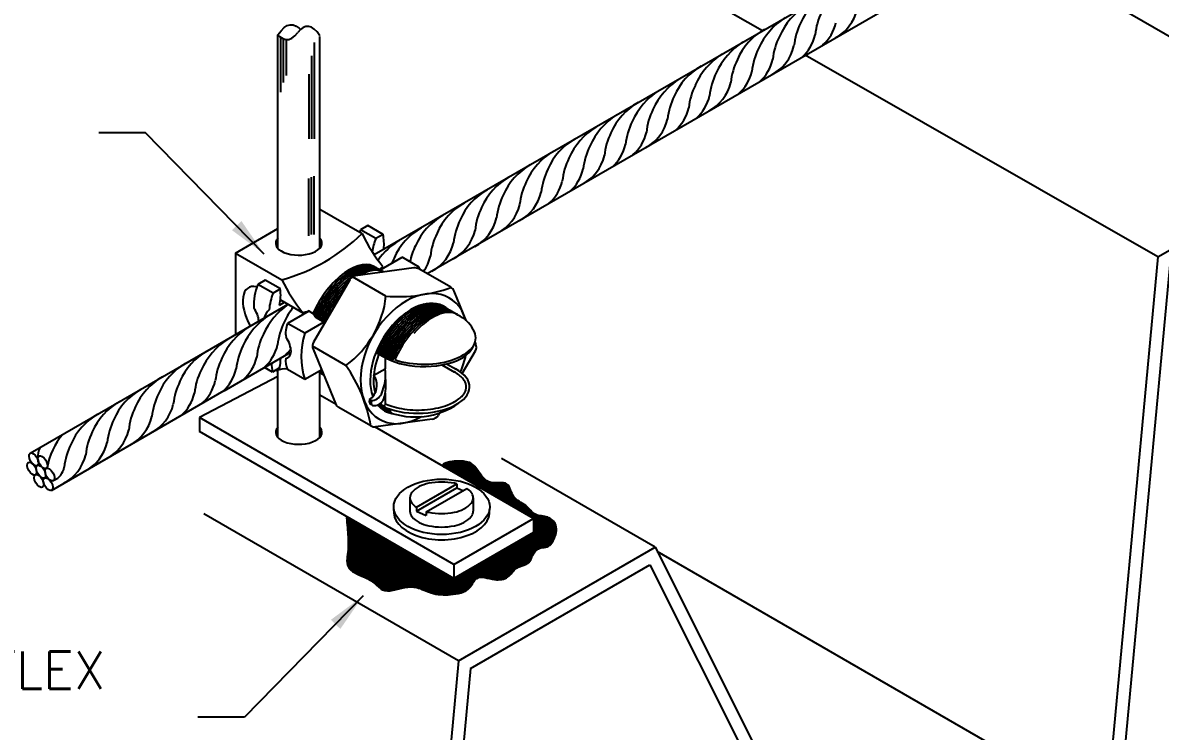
# Model space of a CAD drawing. Header units: millimetres. Extents: x -5857.4 to -5841.3, y -4693.5 to -4681.4.
# Drawn here: x -5852.79 to -5846.7, y -4688.3 to -4684.5 of the extents above; entities that cross this region are included whole.
import ezdxf

# ---------------------------------------------------------------- set-up
doc = ezdxf.new("R2010")
doc.units = ezdxf.units.MM
doc.header["$LTSCALE"] = 10
doc.layers.add('Termotécnica', color=7, linetype='Continuous')
doc.styles.add('r80', font='romans.shx')

msp = doc.modelspace()

# ---------------------------------------------------------------- hatches: boundary and pattern name
at = {"layer": 'Termotécnica'}
h = msp.add_hatch(dxfattribs=at)
h.set_pattern_fill('ANSI31', color=1, scale=0.05, style=0)
h.set_pattern_definition([(45, (-6446.460593, -5021.040815), (-0.00441941738, 0.00441941738), [])])
edge = h.paths.add_edge_path()
edge.add_spline(control_points=[(-5851.0586, -4687.155), (-5851.0555, -4687.1886), (-5851.0501, -4687.2464), (-5851.0465, -4687.3308), (-5851.0714, -4687.4307), (-5850.9747, -4687.4657), (-5850.9117, -4687.4977), (-5850.854, -4687.5663), (-5850.7638, -4687.5257), (-5850.6745, -4687.5234), (-5850.5989, -4687.5673), (-5850.5004, -4687.5692), (-5850.3991, -4687.5539), (-5850.3608, -4687.4539), (-5850.2713, -4687.4936), (-5850.1885, -4687.4821), (-5850.1514, -4687.4112), (-5850.0749, -4687.407), (-5850.0607, -4687.3458), (-5850.0256, -4687.3123), (-5849.9764, -4687.3141), (-5849.9397, -4687.2675), (-5849.9194, -4687.1967), (-5849.9791, -4687.142), (-5850.0515, -4687.1483), (-5850.0934, -4687.0791), (-5850.1728, -4687.0556), (-5850.1845, -4686.9478), (-5850.2969, -4686.9848), (-5850.3516, -4686.9049), (-5850.4017, -4686.8305), (-5850.5689, -4686.8595), (-5850.5359, -4686.8811)], knot_values=[0, 0, 0, 0, 1.006526, 1.725878, 2.617874, 3.615468, 4.247188, 4.840381, 6.05436, 6.68739, 7.515864, 8.555321, 9.656658, 10.27245, 11.223737, 11.957335, 12.608418, 13.419214, 13.766893, 14.378638, 14.700342, 15.147962, 16.023091, 16.613486, 17.262658, 17.996256, 18.778996, 19.564375, 20.431903, 21.368719, 22.083452, 23.382441, 23.382441, 23.382441, 23.382441], degree=3, periodic=0)
edge.add_line((-5850.5359, -4686.8811), (-5850.5306, -4686.8842))
edge.add_line((-5850.5306, -4686.8842), (-5850.0562, -4687.158))
edge.add_line((-5850.0562, -4687.158), (-5850.0562, -4687.2341))
edge.add_line((-5850.0562, -4687.2341), (-5850.4825, -4687.4802))
edge.add_line((-5850.4825, -4687.4802), (-5851.0607, -4687.1464))
edge.add_line((-5851.0607, -4687.1464), (-5851.0586, -4687.155))

# ---------------------------------------------------------------- linework, layer by layer
at = {"layer": 'Termotécnica', "color": 3}
for p, q in [((-5845.6534, -4685.1468), (-5847.5354, -4684.0602)), ((-5848.8287, -4684.5431), (-5849.2328, -4684.312)), ((-5846.7081, -4685.7558), (-5848.5991, -4684.6744)), ((-5846.7081, -4685.7558), (-5845.6534, -4685.1468)), ((-5846.7081, -4685.7558), (-5846.9842, -4688.7255)), ((-5846.6436, -4685.7971), (-5846.9197, -4688.7669)), ((-5849.4038, -4687.3123), (-5850.227, -4686.837)), ((-5850.4585, -4687.9213), (-5851.823, -4687.1335)), ((-5850.4585, -4687.9213), (-5849.4038, -4687.3123)), ((-5849.4038, -4687.3123), (-5848.3098, -4689.4909)), ((-5846.9842, -4688.7255), (-5849.3922, -4687.3353)), ((-5850.394, -4687.9626), (-5849.4322, -4687.4073)), ((-5849.4322, -4687.4073), (-5848.3382, -4689.5859)), ((-5850.4585, -4687.9213), (-5850.7346, -4690.891)), ((-5850.394, -4687.9626), (-5850.6701, -4690.9324))]:
    msp.add_line(p, q, dxfattribs=at)
at = {"layer": 'Termotécnica', "color": 2}
for p, q in [((-5850.9104, -4685.7432), (-5848.2368, -4684.2019)), ((-5850.1919, -4685.594), (-5848.0379, -4684.3504)), ((-5851.4262, -4685.7083), (-5851.4262, -4684.5637)), ((-5851.2011, -4685.7083), (-5851.2011, -4684.5732)), ((-5852.136, -4685.0895), (-5852.386, -4685.0895)), ((-5851.5001, -4685.74), (-5852.136, -4685.0895)), ((-5851.2011, -4685.4998), (-5850.975, -4685.6303)), ((-5851.6536, -4685.7347), (-5851.4262, -4685.6034)), ((-5850.6268, -4685.8451), (-5850.1919, -4685.594)), ((-5851.6536, -4685.7347), (-5851.4047, -4685.8784)), ((-5851.6536, -4685.7347), (-5851.6536, -4686.1716)), ((-5851.4128, -4685.985), (-5851.2929, -4686.0545)), ((-5851.9304, -4686.3324), (-5851.3715, -4686.009)), ((-5851.2383, -4686.0591), (-5851.2622, -4686.0453)), ((-5851.2208, -4686.0819), (-5851.2383, -4686.0591)), ((-5851.2306, -4686.067), (-5851.2323, -4686.0669)), ((-5851.2242, -4686.0776), (-5851.2306, -4686.067)), ((-5851.2128, -4686.0772), (-5851.2242, -4686.0776)), ((-5851.1748, -4686.1084), (-5851.2208, -4686.0819)), ((-5851.2072, -4686.0899), (-5851.2128, -4686.0772)), ((-5851.195, -4686.0875), (-5851.2072, -4686.0899)), ((-5851.1893, -4686.0999), (-5851.195, -4686.0875)), ((-5851.1772, -4686.0977), (-5851.1893, -4686.0999)), ((-5851.1732, -4686.1058), (-5851.1771, -4686.0975)), ((-5851.714, -4686.4728), (-5851.3563, -4686.2663)), ((-5850.8998, -4686.2672), (-5850.8656, -4686.2869)), ((-5850.8924, -4686.2623), (-5850.8985, -4686.2634)), ((-5850.8867, -4686.2747), (-5850.8924, -4686.2622)), ((-5850.8746, -4686.2725), (-5850.8867, -4686.2747)), ((-5850.869, -4686.2851), (-5850.8746, -4686.2725)), ((-5850.8568, -4686.2829), (-5850.869, -4686.2851)), ((-5850.8511, -4686.2952), (-5850.8568, -4686.2829)), ((-5850.839, -4686.2931), (-5850.8511, -4686.2952)), ((-5850.8331, -4686.3049), (-5850.839, -4686.2931)), ((-5852.7547, -4686.808), (-5851.9304, -4686.3324)), ((-5850.8212, -4686.3033), (-5850.8331, -4686.3049)), ((-5850.8142, -4686.3127), (-5850.8212, -4686.3033)), ((-5850.5472, -4686.3342), (-5850.4794, -4686.3733)), ((-5850.5217, -4686.3284), (-5850.4705, -4686.3579)), ((-5851.4262, -4686.397), (-5851.847, -4686.6163)), ((-5851.4393, -4686.3631), (-5851.4335, -4686.3665)), ((-5851.4262, -4686.723), (-5851.4262, -4686.3636)), ((-5851.2011, -4686.723), (-5851.2011, -4686.3665)), ((-5852.6397, -4687.0073), (-5851.7141, -4686.4727)), ((-5851.1146, -4686.547), (-5851.2011, -4686.497)), ((-5850.8836, -4686.5454), (-5850.8652, -4686.556)), ((-5850.8389, -4686.586), (-5850.8755, -4686.5649)), ((-5850.4825, -4687.4041), (-5851.847, -4686.6163)), ((-5851.847, -4686.6163), (-5851.847, -4686.6924)), ((-5850.4825, -4687.4802), (-5851.847, -4686.6924)), ((-5850.0562, -4687.158), (-5850.9071, -4686.6668)), ((-5850.6838, -4687.0981), (-5850.4669, -4686.9729)), ((-5850.6838, -4687.119), (-5850.4669, -4686.9938)), ((-5850.6306, -4687.1217), (-5850.4138, -4686.9965)), ((-5850.4669, -4686.9729), (-5850.4669, -4686.9938)), ((-5850.4669, -4686.9938), (-5850.4342, -4687.0083)), ((-5850.7181, -4687.0473), (-5850.7181, -4687.1195)), ((-5850.3794, -4687.0473), (-5850.3794, -4687.1195)), ((-5850.6838, -4687.0981), (-5850.6838, -4687.119)), ((-5850.6838, -4687.119), (-5850.6306, -4687.1426)), ((-5850.6306, -4687.1217), (-5850.6306, -4687.1426)), ((-5850.4825, -4687.4041), (-5850.0562, -4687.158)), ((-5850.0562, -4687.158), (-5850.0562, -4687.2341)), ((-5850.0562, -4687.2341), (-5850.4825, -4687.4802)), ((-5850.4825, -4687.4041), (-5850.4825, -4687.4802)), ((-5850.9698, -4687.5737), (-5851.6057, -4688.2242)), ((-5851.6057, -4688.2242), (-5851.8557, -4688.2242))]:
    msp.add_line(p, q, dxfattribs=at)
at = {"layer": 'Termotécnica', "color": 1}
for p, q in [((-5851.4102, -4684.8726), (-5851.4102, -4684.5783)), ((-5851.3962, -4684.8201), (-5851.3962, -4684.586)), ((-5851.3822, -4684.5896), (-5851.3822, -4684.7834)), ((-5851.2324, -4684.6058), (-5851.2324, -4685.1222)), ((-5851.246, -4684.6778), (-5851.246, -4685.1222)), ((-5851.2604, -4684.7747), (-5851.2604, -4685.1222)), ((-5851.2324, -4685.6345), (-5851.2324, -4685.3219)), ((-5851.2604, -4685.6416), (-5851.2604, -4685.3356)), ((-5851.246, -4685.6346), (-5851.246, -4685.3287)), ((-5850.9442, -4685.5872), (-5850.9829, -4685.6095)), ((-5850.9012, -4685.6567), (-5850.9829, -4685.6095)), ((-5850.8625, -4685.6344), (-5850.9442, -4685.5872)), ((-5850.8625, -4685.6344), (-5850.9012, -4685.6567)), ((-5850.879, -4685.8262), (-5850.7603, -4685.7576)), ((-5850.6682, -4685.8108), (-5850.7603, -4685.7576)), ((-5850.6682, -4685.8108), (-5850.6782, -4685.8165)), ((-5850.8468, -4685.9657), (-5851.0262, -4685.8621)), ((-5850.697, -4685.8148), (-5851.0102, -4685.8566)), ((-5850.4998, -4685.9185), (-5850.6701, -4685.8202)), ((-5851.495, -4685.8803), (-5851.5337, -4685.9026)), ((-5851.4521, -4685.9498), (-5851.5337, -4685.9026)), ((-5851.4133, -4685.9274), (-5851.495, -4685.8803)), ((-5851.4133, -4685.9274), (-5851.4521, -4685.9498)), ((-5851.0414, -4685.8775), (-5851.2349, -4686.2126)), ((-5850.417, -4686.0962), (-5850.4818, -4685.9391)), ((-5851.4172, -4686.0137), (-5851.3902, -4685.9981)), ((-5851.2604, -4686.0463), (-5851.3741, -4686.112)), ((-5851.2821, -4686.1652), (-5851.3741, -4686.112)), ((-5851.1793, -4686.1058), (-5851.2821, -4686.1652)), ((-5851.0612, -4686.337), (-5851.2406, -4686.2334)), ((-5850.3651, -4686.2221), (-5850.3694, -4686.2117)), ((-5851.2374, -4686.25), (-5851.1169, -4686.5422)), ((-5850.8511, -4686.2952), (-5850.8513, -4686.3549)), ((-5850.4375, -4686.3807), (-5850.3676, -4686.2596)), ((-5851.4559, -4686.3727), (-5851.4989, -4686.3479)), ((-5851.4172, -4686.3504), (-5851.4559, -4686.3727)), ((-5851.2821, -4686.4132), (-5851.3741, -4686.3601)), ((-5851.1916, -4686.361), (-5851.2821, -4686.4132)), ((-5850.9127, -4686.3903), (-5850.8513, -4686.3549)), ((-5850.9265, -4686.5262), (-5850.9357, -4686.5209)), ((-5850.8513, -4686.486), (-5850.8513, -4686.5505)), ((-5850.9286, -4686.6611), (-5851.0989, -4686.5628)), ((-5850.8602, -4686.5557), (-5850.8513, -4686.5505)), ((-5850.5597, -4686.5918), (-5850.5673, -4686.6051)), ((-5850.5985, -4686.626), (-5850.9018, -4686.6664))]:
    msp.add_line(p, q, dxfattribs=at)
at = {"layer": 'Termotécnica', "color": 2}
for points in [[(-5851.4262, -4684.5646), (-5851.4097, -4684.5424), (-5851.3932, -4684.5259), (-5851.3768, -4684.5151), (-5851.3604, -4684.5101), (-5851.3442, -4684.5108), (-5851.328, -4684.5173), (-5851.3119, -4684.5295), (-5851.3055, -4684.5367)], [(-5851.2011, -4684.5695), (-5851.2163, -4684.5491), (-5851.2314, -4684.534), (-5851.2463, -4684.524), (-5851.2612, -4684.5192), (-5851.276, -4684.5197), (-5851.2906, -4684.5254), (-5851.3052, -4684.5363), (-5851.3196, -4684.5524)], [(-5851.4262, -4684.5646), (-5851.4169, -4684.5739), (-5851.4005, -4684.5847), (-5851.3841, -4684.5897), (-5851.3679, -4684.589), (-5851.3517, -4684.5825), (-5851.3356, -4684.5703), (-5851.3196, -4684.5524)]]:
    msp.add_lwpolyline(points, dxfattribs=at)
for points in [[(-5850.4669, -4686.9729, 0.016409), (-5850.4803, -4686.9696, 0.051099), (-5850.5488, -4686.9626, 0.051099), (-5850.6173, -4686.9696, 0.064948), (-5850.6685, -4686.9874, 0.104203), (-5850.7078, -4687.0186, 0.174705), (-5850.7181, -4687.0473, 0.174705), (-5850.7078, -4687.076, 0.06738), (-5850.6838, -4687.0981, 0.064948)], [(-5850.3794, -4687.0473, 0.174705), (-5850.3898, -4687.0186, 0.06738), (-5850.4138, -4686.9965, 0.064948)], [(-5850.6306, -4687.1217, 0.016409), (-5850.6173, -4687.1249, 0.051099), (-5850.5488, -4687.132, 0.051099), (-5850.4803, -4687.1249, 0.064948), (-5850.429, -4687.1072, 0.104203), (-5850.3898, -4687.076, 0.174705), (-5850.3794, -4687.0473, 0.174705)], [(-5850.7181, -4687.1195, 0.174705), (-5850.7078, -4687.1482, 0.104203), (-5850.6685, -4687.1794, 0.064948), (-5850.6173, -4687.1971, 0.051099), (-5850.5488, -4687.2042, 0.051099), (-5850.4803, -4687.1971, 0.064948), (-5850.429, -4687.1794, 0.104203), (-5850.3898, -4687.1482, 0.174705), (-5850.3794, -4687.1195, 0.174705)]]:
    msp.add_lwpolyline(points, format="xyb", dxfattribs=at)
at = {"layer": 'Termotécnica', "color": 1}
for centre, radius, start, end in [((-5848.3111, -4684.636), 0.3403, 119.45766, 156.72718), ((-5848.3788, -4684.7367), 0.3942, 123.03738, 155.44428), ((-5848.1873, -4684.6015), 0.3603, 153.65202, 174.08685), ((-5848.5479, -4684.375), 0.2338, 298.31162, 346.80877), ((-5848.4906, -4684.8014), 0.3942, 123.03738, 155.44428), ((-5848.3007, -4684.6615), 0.3603, 153.65202, 174.08685), ((-5848.6615, -4684.4464), 0.2338, 311.81615, 346.80877), ((-5848.6499, -4684.832), 0.3403, 119.45766, 156.72718), ((-5848.4144, -4684.7328), 0.3603, 153.65202, 174.08685), ((-5848.7733, -4684.5111), 0.2338, 311.81615, 346.80877), ((-5848.7177, -4684.9327), 0.3942, 123.03738, 155.44428), ((-5848.5262, -4684.7976), 0.3603, 153.65202, 174.08685), ((-5848.8868, -4684.571), 0.2338, 298.31162, 346.80877), ((-5848.8295, -4684.9974), 0.3942, 123.03738, 155.44428), ((-5848.6396, -4684.8575), 0.3603, 153.65202, 174.08685), ((-5849.0004, -4684.6424), 0.2338, 311.81615, 346.80877), ((-5848.9888, -4685.028), 0.3403, 119.45766, 156.72718), ((-5848.7533, -4684.9288), 0.3603, 153.65202, 174.08685), ((-5849.1122, -4684.7071), 0.2338, 311.81615, 346.80877), ((-5849.0566, -4685.1287), 0.3942, 123.03738, 155.44428), ((-5848.8651, -4684.9936), 0.3603, 153.65202, 174.08685), ((-5849.2256, -4684.767), 0.2338, 298.31162, 346.80877), ((-5849.1684, -4685.1934), 0.3942, 123.03738, 155.44428), ((-5848.9785, -4685.0535), 0.3603, 153.65202, 174.08685), ((-5849.3393, -4684.8384), 0.2338, 311.81615, 346.80877), ((-5849.3277, -4685.224), 0.3403, 119.45766, 156.72718), ((-5849.4511, -4684.9031), 0.2338, 311.81615, 346.80877), ((-5849.3954, -4685.3247), 0.3942, 123.03738, 155.44428), ((-5849.5645, -4684.963), 0.2338, 298.31162, 346.80877), ((-5849.0922, -4685.1248), 0.3603, 153.65202, 174.08685), ((-5849.5072, -4685.3894), 0.3942, 123.03738, 155.44428), ((-5849.204, -4685.1896), 0.3603, 153.65202, 174.08685), ((-5849.6666, -4685.42), 0.3403, 119.45766, 156.72718), ((-5849.3174, -4685.2495), 0.3603, 153.65202, 174.08685), ((-5849.6782, -4685.0344), 0.2338, 311.81615, 346.80877), ((-5849.7819, -4685.4866), 0.3403, 119.45766, 156.72718), ((-5849.4311, -4685.3208), 0.3603, 153.65202, 174.08685), ((-5849.79, -4685.0991), 0.2338, 311.81615, 346.80877), ((-5849.9059, -4685.5584), 0.3403, 119.45766, 156.72718), ((-5849.5429, -4685.3856), 0.3603, 153.65202, 174.08685), ((-5849.9034, -4685.159), 0.2338, 298.31162, 346.80877), ((-5849.6563, -4685.4455), 0.3603, 153.65202, 174.08685), ((-5850.0171, -4685.2304), 0.2338, 311.81615, 346.80877), ((-5850.0212, -4685.6249), 0.3403, 119.45766, 156.72718), ((-5849.7716, -4685.5121), 0.3603, 153.65202, 174.08685), ((-5850.1289, -4685.2951), 0.2338, 311.81615, 346.80877), ((-5850.1365, -4685.6915), 0.3403, 119.45766, 156.72718), ((-5849.8956, -4685.5838), 0.3603, 153.65202, 174.08685), ((-5850.2423, -4685.355), 0.2338, 298.31162, 346.80877), ((-5850.2605, -4685.7633), 0.3403, 119.45766, 156.72718), ((-5850.0109, -4685.6504), 0.3603, 153.65202, 174.08685), ((-5850.3576, -4685.4216), 0.2338, 298.31162, 346.80877), ((-5850.3758, -4685.8299), 0.3403, 119.45766, 156.72718), ((-5850.1262, -4685.717), 0.3603, 153.65202, 174.08685), ((-5850.4816, -4685.4934), 0.2338, 298.31162, 346.80877), ((-5850.7112, -4685.7209), 0.2936, 157.70683, 160.47982), ((-5850.4911, -4685.8965), 0.3403, 119.45766, 156.72718), ((-5850.2502, -4685.7888), 0.3603, 153.65202, 174.08685), ((-5850.5969, -4685.56), 0.2338, 298.31162, 346.80877), ((-5850.6334, -4685.7669), 0.2896, 157.63732, 172.29751), ((-5850.6063, -4685.9631), 0.3403, 119.45766, 146.13874), ((-5851.1179, -4685.6866), 0.2607, 354.22003, 11.57012), ((-5850.7122, -4685.6265), 0.2338, 298.31162, 346.80877), ((-5850.3655, -4685.8554), 0.3603, 153.65202, 168.23489), ((-5850.4808, -4685.922), 0.3603, 153.65202, 158.46977), ((-5851.0476, -4685.9348), 0.3991, 16.19333, 18.10509), ((-5850.8362, -4685.6983), 0.2338, 324.48692, 346.80877), ((-5851.0046, -4685.8987), 0.0425, 97.59348, 150), ((-5850.6914, -4685.857), 0.0425, 60, 97.59348), ((-5851.262, -4686.014), 0.2936, 157.70683, 183.01702), ((-5851.6799, -4685.9586), 0.2684, 348.1538, 6.67897), ((-5850.7806, -4685.133), 0.8353, 265.44996, 289.73701), ((-5850.5211, -4685.9553), 0.0425, 22.40652, 60), ((-5851.1843, -4686.06), 0.2896, 157.63732, 175.76089), ((-5851.3718, -4685.9101), 0.5279, 306.04125, 353.95875), ((-5851.1458, -4686.3333), 0.3942, 124.76621, 155.44428), ((-5851.403, -4686.1123), 0.1017, 133.53844, 163.39157), ((-5851.034, -4686.2686), 0.3942, 141.82516, 155.44428), ((-5850.9579, -4686.2), 0.3603, 155.88204, 157.89634), ((-5851.2561, -4686.397), 0.3942, 123.03738, 155.44428), ((-5851.0697, -4686.2647), 0.3603, 153.65202, 174.08685), ((-5851.2624, -4686.1627), 0.1227, 155.58636, 191.3137), ((-5851.3679, -4686.4617), 0.3942, 123.03738, 155.44428), ((-5851.1815, -4686.3294), 0.3603, 153.65202, 174.08685), ((-5850.9027, -4686.2892), 0.3991, 161.89491, 198.10509), ((-5851.4797, -4686.5264), 0.3942, 123.03738, 155.44428), ((-5851.2917, -4686.3931), 0.3603, 153.65202, 174.08685), ((-5851.6557, -4686.1742), 0.2338, 311.81615, 346.80877), ((-5851.1981, -4686.2338), 0.0425, 150, 202.40652), ((-5850.4044, -4686.2383), 0.0425, 330, 22.40652), ((-5851.639, -4686.5569), 0.3403, 119.45766, 156.72718), ((-5851.4035, -4686.4578), 0.3603, 153.65202, 174.08685), ((-5851.7675, -4686.2389), 0.2338, 311.81615, 346.80877), ((-5851.6799, -4686.2953), 0.2684, 348.1538, 359.38613), ((-5851.5439, -4686.1095), 0.2338, 311.81615, 323.37419), ((-5851.2553, -4686.3082), 0.1297, 175.33135, 203.59254), ((-5851.7543, -4686.6235), 0.3403, 119.45766, 156.72718), ((-5851.8777, -4686.3026), 0.2338, 311.81615, 346.80877), ((-5851.3327, -4686.3329), 0.1281, 176.80189, 197.76615), ((-5851.7492, -4686.8107), 0.8353, 10.26299, 34.55004), ((-5851.1014, -4686.3871), 0.2522, 335.68358, 7.34433), ((-5851.8783, -4686.6953), 0.3403, 119.45766, 156.72718), ((-5851.5153, -4686.5225), 0.3603, 153.65202, 174.08685), ((-5851.9895, -4686.3673), 0.2338, 311.81615, 346.80877), ((-5850.9887, -4686.4442), 0.0931, 304.6175, 35.34179), ((-5851.1385, -4686.4391), 0.291, 344.44191, 7.01725), ((-5851.9936, -4686.7619), 0.3403, 119.45766, 156.72718), ((-5851.6287, -4686.5824), 0.3603, 153.65202, 174.08685), ((-5852.1089, -4686.8285), 0.3403, 119.45766, 156.72718), ((-5851.744, -4686.649), 0.3603, 153.65202, 174.08685), ((-5852.1013, -4686.432), 0.2338, 311.81615, 346.80877), ((-5851.0776, -4686.526), 0.0425, 202.40652, 240), ((-5850.9305, -4686.4595), 0.0667, 273.38836, 331.91503), ((-5850.9116, -4686.4946), 0.058, 271.13381, 337.07008), ((-5852.2242, -4686.8951), 0.3403, 119.45766, 156.72718), ((-5851.868, -4686.7208), 0.3603, 153.65202, 174.08685), ((-5852.2147, -4686.492), 0.2338, 298.31162, 346.80877), ((-5850.6042, -4686.5838), 0.0425, 277.59348, 330), ((-5851.9833, -4686.7874), 0.3603, 153.65202, 174.08685), ((-5852.33, -4686.5585), 0.2338, 298.31162, 346.80877), ((-5850.9074, -4686.6242), 0.0425, 240, 277.59348), ((-5852.3098, -4686.9422), 0.3578, 138.88085, 171.09104), ((-5852.0986, -4686.854), 0.3603, 153.65202, 174.08685), ((-5852.454, -4686.6303), 0.2338, 298.31162, 346.80877), ((-5852.3631, -4686.8889), 0.3578, 162.02353, 171.09104), ((-5852.2139, -4686.9205), 0.3603, 153.65202, 174.08685), ((-5852.5693, -4686.6969), 0.2338, 298.31162, 346.80877), ((-5852.6846, -4686.7635), 0.2338, 298.31162, 346.80877), ((-5852.6653, -4686.8672), 0.0944, 294.17008, 350.11958)]:
    msp.add_arc(centre, radius, start, end, dxfattribs=at)
at = {"layer": 'Termotécnica', "color": 2}
for centre, radius, start, end in [((-5851.6809, -4684.9038), 1.013, 285.82413, 314.17587), ((-5850.1901, -4685.2558), 0.8697, 205.50737, 219.28536), ((-5851.5257, -4685.1252), 0.9502, 312.64052, 314.20039), ((-5850.6198, -4685.5038), 0.8697, 205.50737, 219.28536), ((-5851.5691, -4685.08), 1.013, 285.82413, 287.63691), ((-5850.5308, -4686.2235), 0.1708, 27.16635, 66.13257), ((-5850.5193, -4686.1619), 0.1586, 297.3192, 339.44475), ((-5851.3846, -4686.4799), 0.1235, 85.7909, 113.3094), ((-5850.6913, -4686.2043), 0.4093, 248.86811, 305.06164)]:
    msp.add_arc(centre, radius, start, end, dxfattribs=at)
for centre, major_axis, ratio, start_param, end_param in [((-5851.3143, -4685.6825), (-0.1241, 0), 0.511171, 5.827545, 9.819687), ((-5851.492, -4686.0804), (-0.0921, 0.1595), 0.509483, 5.848809, 7.842487), ((-5850.6414, -4686.1902), (0.2762, 0.0013), 0.509483, 4.100464, 6.597026), ((-5850.6408, -4686.1907), (0.2883, 0.0014), 0.529306, 3.818947, 5.448871), ((-5850.6745, -4686.4535), (0.2762, 0.0013), 0.509483, 3.942773, 7.036742), ((-5851.3143, -4686.6968), (-0.1241, 0), 0.511171, 5.827545, 9.819687), ((-5850.548, -4687.1237), (-0.2573, 0), 0.5774, 6.185874, 9.517474)]:
    msp.add_ellipse(centre, major_axis=major_axis, ratio=ratio, start_param=start_param, end_param=end_param, dxfattribs=at)
at = {"layer": 'Termotécnica', "color": 1}
for centre, major_axis, ratio, start_param, end_param in [((-5851.0687, -4686.0851), (0.16, 0.2771), 0.509483, 6.213743, 8.049984), ((-5851.0687, -4686.0851), (0.16, 0.2771), 0.509483, 6.213743, 8.049984), ((-5851.0598, -4686.0903), (0.16, 0.2771), 0.509483, 6.213743, 8.059589), ((-5851.0509, -4686.0954), (0.16, 0.2771), 0.509483, 6.213743, 8.078571), ((-5851.042, -4686.1005), (0.16, 0.2771), 0.509483, 6.198378, 8.059471), ((-5851.0331, -4686.1057), (0.16, 0.2771), 0.509483, 6.219825, 8.085504), ((-5851.0242, -4686.1108), (0.16, 0.2771), 0.509483, 6.251289, 7.06151), ((-5851.0153, -4686.1159), (0.16, 0.2771), 0.509483, 0.031775, 0.717535), ((-5851.0242, -4686.1108), (0.16, 0.2771), 0.509483, 0.937211, 1.7767), ((-5851.0153, -4686.1159), (0.16, 0.2771), 0.509483, 1.057649, 1.801228), ((-5850.6949, -4686.3009), (0.1876, 0.3249), 0.675841, 5.719825, 10.265938), ((-5851.0064, -4686.1211), (0.16, 0.2771), 0.509483, 1.200274, 1.775937), ((-5850.6947, -4686.301), (0.1611, 0.279), 0.622287, 6.148777, 8.952439), ((-5850.7038, -4686.2958), (0.16, 0.2771), 0.509483, 6.213743, 8.059381), ((-5851.5862, -4686.0629), (-0.0432, 0.0748), 0.509483, 3.928966, 4.869091), ((-5850.7216, -4686.2855), (0.16, 0.2771), 0.509483, 0.933017, 1.776481), ((-5850.7127, -4686.2906), (0.16, 0.2771), 0.509483, 0.509617, 1.801693), ((-5850.6949, -4686.3009), (0.16, 0.2771), 0.509483, 6.213743, 8.085385), ((-5850.686, -4686.3061), (0.16, 0.2771), 0.509483, 6.213743, 8.060207), ((-5850.6771, -4686.3112), (0.16, 0.2771), 0.509483, 6.213743, 8.08479), ((-5850.6682, -4686.3164), (0.16, 0.2771), 0.509483, 6.213743, 8.059873), ((-5850.6593, -4686.3215), (0.16, 0.2771), 0.509483, 6.213743, 8.082697), ((-5850.6504, -4686.3266), (0.16, 0.2771), 0.509483, 6.213743, 8.059008), ((-5850.6415, -4686.3318), (0.16, 0.2771), 0.509483, 6.213743, 8.073992), ((-5850.6326, -4686.3369), (0.16, 0.2771), 0.509483, 6.202235, 8.033197), ((-5850.6237, -4686.3421), (0.16, 0.2771), 0.509483, 0, 1.198297), ((-5851.4135, -4686.2198), (-0.0432, 0.0748), 0.509483, 2.820425, 4.869091), ((-5850.6947, -4686.301), (0.1523, 0.2637), 0.598456, 1.813596, 2.620475), ((-5850.6949, -4686.3009), (0.1876, 0.3249), 0.675841, 4.87803, 5.133978), ((-5851.0242, -4686.1108), (0.16, 0.2771), 0.509483, 2.9666, 3.13369), ((-5851.0153, -4686.1159), (0.16, 0.2771), 0.509483, 2.916017, 3.072351), ((-5851.0064, -4686.1211), (0.16, 0.2771), 0.509483, 2.863257, 3.017639), ((-5850.9056, -4686.5059), (0.023, 0.0399), 0.509483, 2.225509, 3.37668), ((-5850.8964, -4686.5112), (0.023, 0.0399), 0.509483, 2.225509, 3.514547), ((-5850.6947, -4686.301), (0.1523, 0.2637), 0.598456, 2.934325, 3.052271), ((-5850.6947, -4686.301), (0.1611, 0.279), 0.622287, 2.905812, 3.383908), ((-5850.7038, -4686.2958), (0.16, 0.2771), 0.509483, 2.922988, 2.981561), ((-5850.6949, -4686.3009), (0.16, 0.2771), 0.509483, 2.874607, 3.064029), ((-5850.6845, -4686.3091), (0.16, 0.2771), 0.509483, 2.829496, 3.01018), ((-5850.6756, -4686.3142), (0.16, 0.2771), 0.509483, 2.82911, 3.006963), ((-5850.6682, -4686.3164), (0.16, 0.2771), 0.509483, 2.844033, 3.061758), ((-5850.6593, -4686.3215), (0.16, 0.2771), 0.509483, 2.82911, 3.033291), ((-5850.6504, -4686.3266), (0.16, 0.2771), 0.509483, 2.821407, 3.005872), ((-5850.6415, -4686.3318), (0.16, 0.2771), 0.509483, 2.810761, 2.978933), ((-5850.6326, -4686.3369), (0.16, 0.2771), 0.509483, 2.793246, 2.954838)]:
    msp.add_ellipse(centre, major_axis=major_axis, ratio=ratio, start_param=start_param, end_param=end_param, dxfattribs=at)
at = {"layer": 'Termotécnica', "color": 2}
for centre, major_axis, ratio in [((-5852.7354, -4686.8413), (-0.0192, 0.0333), 0.509483), ((-5852.6881, -4686.8558), (-0.0192, 0.0333), 0.509483), ((-5852.7456, -4686.8908), (-0.0192, 0.0333), 0.509483), ((-5852.6974, -4686.9073), (-0.0192, 0.0333), 0.509483), ((-5852.6496, -4686.9224), (-0.0192, 0.0333), 0.509483), ((-5852.7076, -4686.9568), (-0.0192, 0.0333), 0.509483), ((-5852.6589, -4686.9739), (-0.0192, 0.0333), 0.509483), ((-5850.548, -4687.0957), (-0.2573, 0), 0.5774)]:
    msp.add_ellipse(centre, major_axis=major_axis, ratio=ratio, dxfattribs=at)
msp.add_open_spline([(-5850.8513, -4686.543), (-5850.8455, -4686.5459), (-5850.8157, -4686.5576), (-5850.7625, -4686.5705), (-5850.7022, -4686.5771), (-5850.6393, -4686.5765), (-5850.5793, -4686.5685), (-5850.527, -4686.5545), (-5850.4856, -4686.5369), (-5850.4556, -4686.518), (-5850.4356, -4686.4996), (-5850.4236, -4686.4826), (-5850.4172, -4686.467), (-5850.4153, -4686.4523), (-5850.4174, -4686.4376), (-5850.4238, -4686.4221), (-5850.4358, -4686.4055), (-5850.4548, -4686.3882), (-5850.4722, -4686.3771), (-5850.4819, -4686.3719)], degree=3, knots=[3.942773, 3.942773, 3.942773, 3.942773, 4.152047, 4.373331, 4.607258, 4.841184, 5.075111, 5.298225, 5.504103, 5.689757, 5.855803, 6.005181, 6.14422, 6.28326, 6.422299, 6.561339, 6.707536, 6.872139, 7.036742, 7.036742, 7.036742, 7.036742], dxfattribs=at)
at = {"layer": 'Termotécnica', "color": 1}
msp.add_spline([(-5851.0586, -4687.155), (-5851.0502, -4687.2553), (-5851.0502, -4687.3272), (-5851.0502, -4687.4164), (-5850.9668, -4687.4711), (-5850.9121, -4687.5027), (-5850.8661, -4687.5401), (-5850.7452, -4687.5286), (-5850.6819, -4687.5286), (-5850.6042, -4687.5574), (-5850.5006, -4687.566), (-5850.3971, -4687.5286), (-5850.3596, -4687.4797), (-5850.2647, -4687.4855), (-5850.1928, -4687.4711), (-5850.1467, -4687.425), (-5850.0748, -4687.3876), (-5850.0604, -4687.356), (-5850.0144, -4687.3157), (-5849.9827, -4687.3099), (-5849.9511, -4687.2783), (-5849.9367, -4687.192), (-5849.9798, -4687.1517), (-5850.0431, -4687.1373), (-5850.0978, -4687.0884), (-5850.1611, -4687.0423), (-5850.1985, -4686.9733), (-5850.2848, -4686.9647), (-5850.3539, -4686.9014), (-5850.4086, -4686.8553), (-5850.5359, -4686.8811), (-5850.5306, -4686.8842)], degree=3, dxfattribs=at)
at = {"layer": 'Termotécnica', "color": 2}
for points in [[(-5851.6218, -4685.5631), (-5851.6726, -4685.6121), (-5851.5001, -4685.74)], [(-5851.0915, -4687.7506), (-5851.1423, -4687.7016), (-5850.9698, -4687.5737)]]:
    msp.add_solid(points, dxfattribs=at)

# ---------------------------------------------------------------- texts
at = {"layer": 'Termotécnica', "color": 2, "style": 'r80'}
msp.add_text('VEDAR O FURO COM SIKAFLEX', height=0.2, dxfattribs=at).set_placement((-5856.4136, -4688.0716))

doc.saveas('drawing.dxf')
